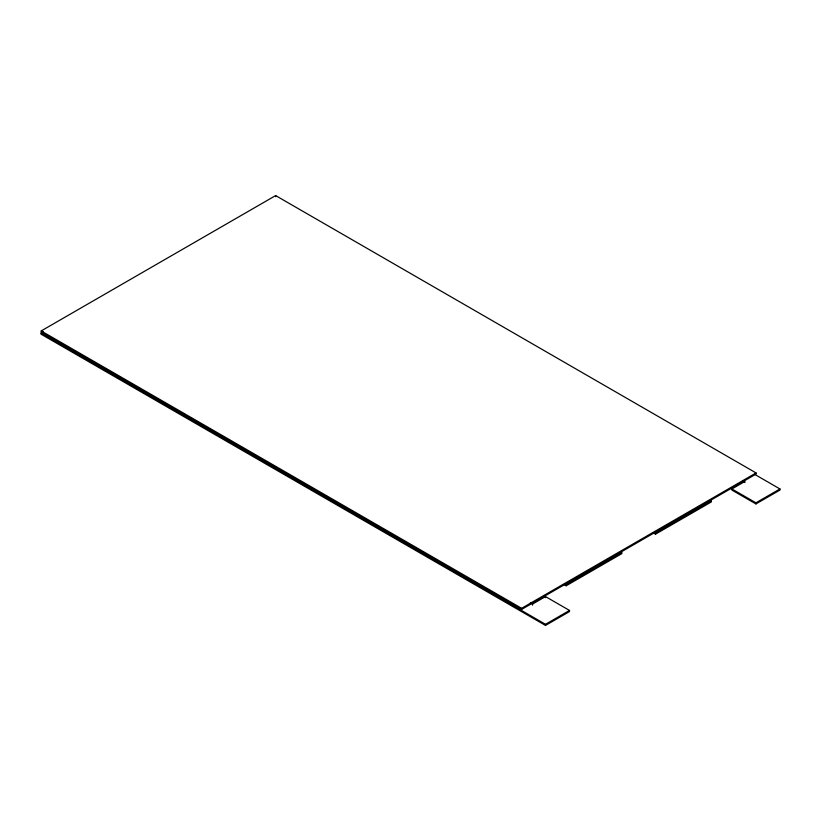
<?xml version="1.0" encoding="UTF-8"?>
<svg xmlns="http://www.w3.org/2000/svg" width="821" height="821" viewBox="0 0 821 821"><rect width="100%" height="100%" fill="white"/><g stroke="black" fill="none" stroke-linecap="round" stroke-linejoin="round"><path stroke-width="1.23" d="M41.194 330.935L275.64 195.572L756.069 472.947L756.069 474.056L521.622 609.418L41.194 332.043L41.194 330.935L521.622 608.31L756.069 472.947M530.315 602.788L532.531 604.061L545.503 596.58L569.517 610.444L569.517 611.553L545.503 625.428L41.05 334.178L41.05 333.069L43.236 331.807M754.448 474.23L779.95 488.957L779.95 490.065L755.925 503.93L731.911 490.065L731.911 488.957L744.883 481.465L744.883 482.574L742.656 481.291M566.162 585.763L621.887 553.58L621.887 552.471L566.162 584.655L566.162 585.763L563.935 584.48M655.517 534.163L711.253 501.99L711.253 500.882L655.517 533.055L655.517 534.163L653.3 532.891M41.05 333.069L545.503 624.309L569.517 610.444M731.911 488.957L755.925 502.821L779.95 488.957M755.925 502.821L755.925 503.93M545.503 596.58L545.503 597.688M545.503 624.309L545.503 625.428M532.531 604.061L532.531 605.18M521.622 608.31L521.622 609.418M275.64 195.572L275.64 196.691"/></g></svg>
